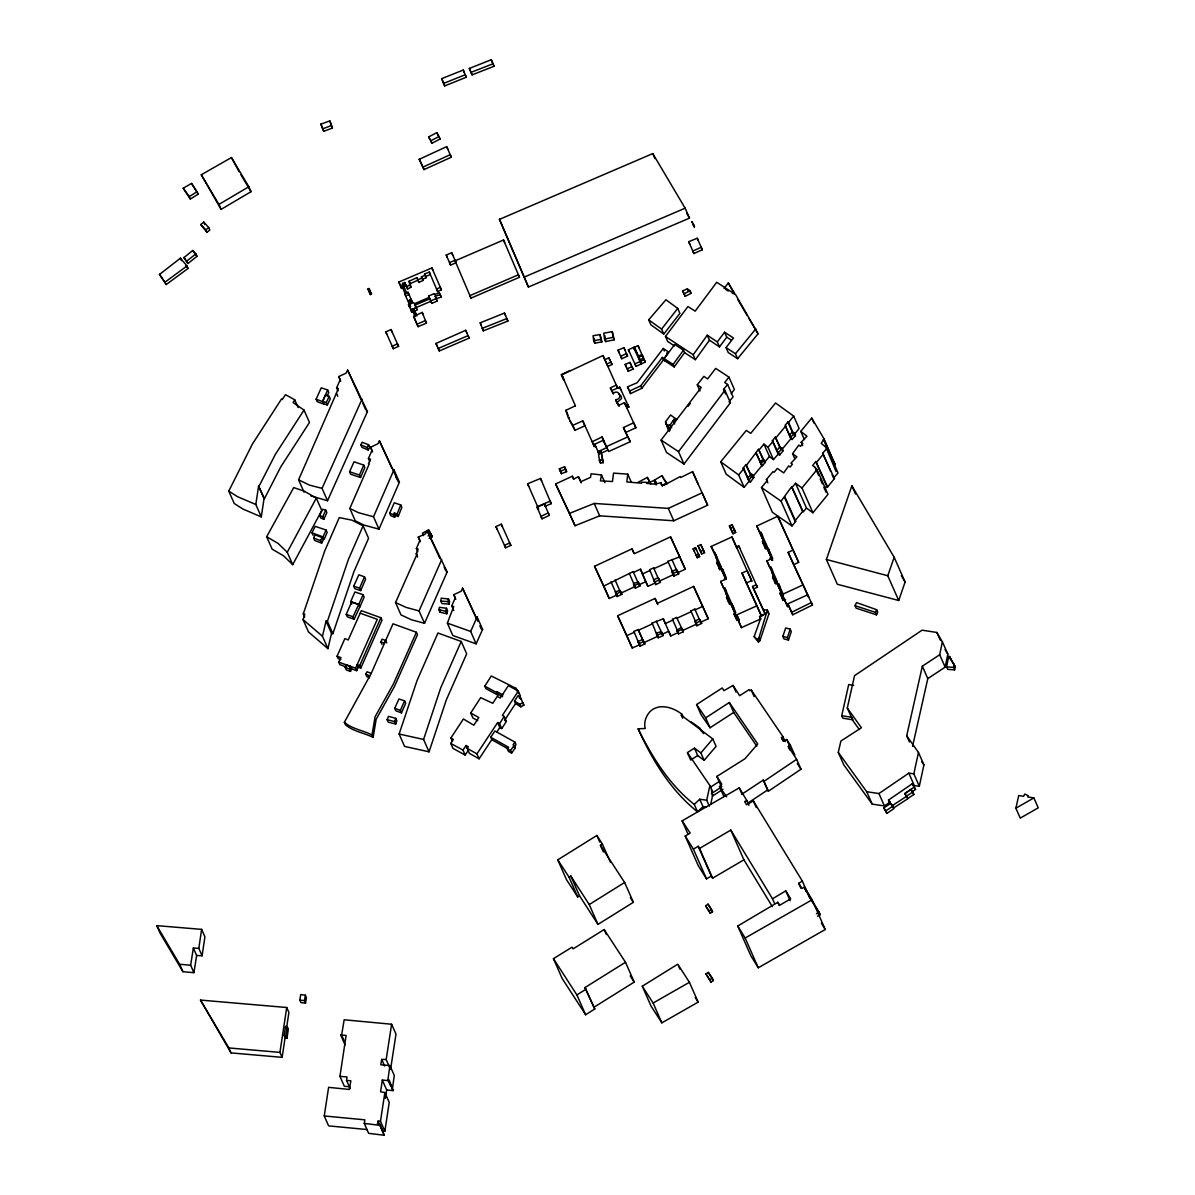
<?xml version="1.0" encoding="UTF-8"?>
<svg xmlns="http://www.w3.org/2000/svg" width="1195" height="1195" viewBox="0 0 1195 1195"><rect width="100%" height="100%" fill="white"/><g stroke="black" fill="none" stroke-linecap="round" stroke-linejoin="round"><path stroke-width="1.5" d="M391.616 1024.234L386.179 1059.532L390.556 1069.435L395.993 1034.138L391.616 1024.234L344.16 1019.783L341.845 1033.824L340.68 1035.004L346.117 1035.438L339.948 1076.366L347.058 1076.949L346.55 1080.37L350.882 1080.848L349.254 1089.452L328.61 1087.345L324.248 1115.966L364.848 1119.834L364.281 1123.419L368.643 1133.338L384.192 1135.25L379.831 1124.211L377.471 1123.912L378.053 1121.134L380.473 1121.313L384.85 1131.217L382.43 1131.038L378.053 1121.134M384.192 1135.25L379.831 1124.211M423.045 280.437L422.522 279.346L426.212 277.673L425.121 275.194L421.432 276.867L423.045 280.437L418.967 282.393L416.906 277.658L409.093 281.213L409.795 284.783L407.614 286.247L405.553 285.844L404.806 282.513L402.566 283.424L406.942 293.716M665.735 424.091L668.259 425.42L670.261 424.793L674.772 418.086L670.619 414.994L665.525 421.805L668.468 430.29M555.63 483.96L569.567 513.357L594.214 503.439L668.304 508.383L702.167 492.803L707.634 505.201L673.771 520.766L599.681 515.837L575.034 525.74L555.63 483.96L572.345 476.222L573.719 479.001L578.455 476.715L580.875 481.69L590.524 477.358L591.077 473.788L601.488 474.938L600.398 480.883L612.452 481.51L613.573 473.101L627.748 474.176L626.852 481.929L641.61 483.228L641.67 482.212L646.853 482.362L646.674 483.407L655.428 484.169L660.91 482.646L662.269 485.753M440.821 601.055L441.194 598.172L448.513 598.994L449.604 601.473L449.111 604.117L441.911 603.535L440.821 601.055L448.02 601.638L449.111 604.117M390.84 1086.36L387.912 1079.757L389.914 1065.582L380.802 1064.73L381.698 1059.412L386.179 1059.532M392.543 1087.898L394.275 1075.485L389.914 1065.582M284.186 1035.497L285.53 1026.281L287.233 1026.61L288.324 1029.089L286.994 1038.216L285.276 1037.977L284.186 1035.497L285.904 1035.736L286.994 1038.216M285.904 1035.736L287.233 1026.61M198.818 948.367L201.626 929.381L156.769 925.632L160.04 933.071L182.925 971.699L193.934 972.67L196.637 955.462L193.351 948.023L198.818 948.367L202.089 955.791L196.637 955.462M202.089 955.791L204.913 936.82L201.626 929.381M382.325 1080.056L386.687 1089.974L393.2 1090.632L388.823 1080.713L382.325 1080.056L380.578 1091.827L384.865 1092.529L389.226 1102.432L384.85 1131.217M385.447 1098.369L386.687 1089.974M261.272 516.897L255.82 504.499L258.583 486.141L264.439 498.718L280.705 466.976L309.475 422.462L304.008 410.079L293.104 402.536L294.732 399.802L285.5 394.679L282.274 399.474L281.542 398.966L252.354 444.137L228.768 491.115L234.235 503.498L242.943 509.04L261.272 516.897L264.05 498.539L258.583 486.141M282.139 1057.351L279.944 1052.392L286.725 1007.505L200.491 1000.081L231.023 1052.9L282.139 1057.351L285.381 1035.796M286.74 1026.819L288.906 1012.464L286.725 1007.505M299.855 1000.155L300.707 994.569L305.352 995.196L306.443 997.676L305.547 1003.098L300.961 1002.635L299.855 1000.155L304.456 1000.618L305.547 1003.098M380.473 1121.313L384.865 1092.529M193.934 972.67L190.647 965.231L193.351 948.023M304.456 1000.618L305.352 995.196M373.139 737.405L372.048 734.925L375.081 716.746L393.289 684.182L416.398 632.274L393.006 623.805L371.227 673.427L344.354 722.318L345.445 724.797C353.541 731.594 364.102 732.834 373.139 737.405L376.171 719.226L394.38 686.662L417.488 634.754L416.398 632.274M438.938 609.764L439.342 607.314L446.482 608.255L447.572 610.735L446.825 613.782L440.029 612.243L438.938 609.764L445.735 611.302L446.825 613.782M440.029 612.243L440.432 609.794M448.02 601.638L448.513 598.994M946.619 666.885L948.696 656.428L949.592 656.503L955.253 666.705L954.596 669.842L947.71 669.364L946.619 666.885L953.505 667.363L954.596 669.842M912.562 746.397L927.798 678.596L945.155 667.139L939.688 654.74L942.377 641.775L936.85 632.469L922.077 630.183L854.53 675.668L847.3 708.008L852.767 720.406L859.28 729.518M945.155 667.139L947.829 654.158L942.377 641.775M953.505 667.363L954.163 664.226M709.337 806.177L706.708 800.232L709.875 785.518L687.394 752.596L694.444 748.145L700.853 752.895L704.139 760.334L716.089 746.352L712.803 738.913L681.299 715.237L682.016 714.311C673.353 707.41 659.296 702.809 650.199 711.443C645.987 715.939 643.627 722.377 645.21 728.472L638.13 728.801C652.082 759.93 670.604 790.328 697.551 811.853L703.018 806.67L706.499 807.163M723.005 789.208L712.504 796.094L711.428 789.507M710.696 804.399L712.803 794.585M847.3 708.008L861.401 727.755L840.892 741.034L838.278 752.402L866.733 791.747L878.952 793.54L908.827 773.165L914.294 785.563L919.313 786.235L913.846 773.837L918.462 752.462L906.706 735.791L922.331 666.198L939.688 654.74M919.313 786.235L923.929 764.86L918.462 752.462M841.728 715.7L851.781 717.358L852.871 719.838L842.819 718.18L841.728 715.7L848.704 684.571L853.723 685.407M404.806 282.513L407.659 288.981L410.886 287.263L410.139 282.886M1015.87 808.193L1018.723 795.571L1023.577 796.258L1024.847 794.033L1028.297 795.825L1027.7 796.886L1033.869 797.916L1038.231 807.835L1020.246 818.112L1015.87 808.193L1033.869 797.916M331.538 633.44L327.908 648.631L322.456 636.248L326.071 621.056L327.4 621.31L332.867 633.708L331.538 633.44L326.071 621.056M445.735 611.302L446.482 608.255M327.908 648.631L308.519 631.976L303.052 619.593L304.844 614.17L303.291 613.886L324.756 550.85L339.26 517.599L351.927 520.154L363.101 525.875L368.568 538.273L353.929 571.703L332.867 633.708M429.05 751.834L423.583 739.451L440.821 687.588L461.225 641.461L437.953 633.006L417.025 680.612L399.115 734.029L404.582 746.412L429.05 751.834L446.288 699.971L466.677 653.844L461.225 641.461M758.452 642.088L757.361 639.609L758.84 638.1L767.399 610.122L763.351 609.674L765.203 613.871L759.572 616.5L760.438 618.935L754.164 636.696L758.452 642.088L759.93 640.58L768.848 613.991L767.399 610.122M782.83 636.412L785.683 627.972L790.209 629.153L791.299 631.632L788.461 640.072L783.92 638.892L782.83 636.412L787.371 637.592L788.461 640.072M787.371 637.592L790.209 629.153M327.4 621.31L348.462 559.305L363.101 525.875M395.724 724.065L394.634 721.601L395.754 718.329L388.509 716.343L387.12 719.659L388.211 722.138L395.724 724.065L396.845 720.809L395.754 718.329M826.387 559.499L851.856 485.812L894.174 557.258L905.108 582.025L898.715 600.502L837.322 584.265L826.387 559.499L887.78 575.736L898.715 600.502M887.78 575.736L894.174 557.258M685.213 296.345L684.123 293.865L689.978 290.654L687.319 288.876L682.629 290.893L685.213 296.345L690.979 293.373L689.978 290.654M382.012 644.449L380.921 641.984L382.027 639.146L385.671 640.43L386.777 642.91M340.799 659.64L338.185 658.684L337.08 656.204L344.862 638.608L348.223 639.967L361.293 610.66L380.891 617.725L381.997 620.205L360.815 668.065L358.231 667.228L357.141 664.749L359.725 665.6L360.815 668.065M395.47 515.508L398.219 516.464L397.128 513.984L400.743 504.962L394.26 502.781L389.704 513.253L390.81 515.717L394.679 517.241L395.47 515.508L394.365 513.028L393.588 514.776L394.679 517.241M398.219 516.464L401.834 507.442L400.743 504.962M345.176 667.437L346.206 664.913L350.523 666.422L351.629 668.901L350.493 671.411L346.266 669.917L345.176 667.437L349.403 668.931L350.493 671.411M388.823 1080.713L387.912 1079.757M393.2 1090.632L389.122 1079.966M416.204 553.897L418.16 549.117L416.383 548.58L419.893 540.364L418.265 537.108L425.525 533.792L427.123 530.67L447.184 571.927L424.524 623.312L411.573 619.817L401.012 614.932L395.545 602.549L417.085 554.092L416.204 553.897L417.578 556.989M337.797 396.277L336.437 393.17L338.349 388.509L336.587 387.852L340.246 379.681L338.693 376.604L346.072 373.169L347.611 370.121L367.448 411.603L327.52 500.75L310.82 495.835M475.954 616.829L477.134 616.978L482.601 629.377L476.133 643.866L452.815 635.516L447.363 623.133L453.712 606.522L451.71 605.91L455.295 597.888L453.756 594.707L461.225 591.211L462.57 588.164L478 621.475M360.546 477.492L359.456 475.012L363.758 465.109L354.034 461.793L349.567 471.771L350.658 474.236L360.546 477.492L364.848 467.589L363.758 465.109M370.525 447.318L372.018 450.336L368.418 458.462L370.51 459.283L368.433 463.824L369.165 464.138L349.821 508.443L355.288 520.826L363.982 525.083L378.979 529.146L373.512 516.763L393.962 469.769L392.796 469.411L379.412 440.88L378.068 443.644L370.525 447.318L372.586 451.964M378.979 529.146L399.429 482.153L393.962 469.769M351.808 604.072L350.718 601.593L354.93 591.943L363.056 594.707L364.146 597.186L359.919 606.881M360.681 590.599L359.59 588.119L364.49 576.827L358.858 574.825L353.69 586.222L354.781 588.702L360.681 590.599L365.58 579.306L364.49 576.827M354.123 619.279L353.033 616.799L358.679 604.595L351.629 602.071L346.221 614.364L347.312 616.844L354.123 619.279L359.77 607.075L358.814 604.401L363.056 594.707M401.475 712.892L400.385 710.413L404.597 700.808L398.921 699L394.738 708.321L395.829 710.801L401.475 712.892L405.688 703.287L404.597 700.808M424.524 623.312L419.057 610.929L441.717 559.529M358.933 665.615L356.693 670.679L355.602 668.199L377.291 619.324L360.278 613.244M359.725 665.6L380.891 617.725M322.486 401.565L327.654 389.973L321.261 387.837L316.107 399.19L317.198 401.669L323.576 404.044L322.486 401.565L316.107 399.19M327.266 395.769L328.745 392.453L327.654 389.973M304.053 492.191L298.586 479.807L336.437 393.17M360.89 444.898L362.07 442.269L368.643 444.779L369.733 447.259L368.269 450.022L361.98 447.378L360.89 444.898L367.179 447.542L368.269 450.022M326.086 530.027L327.176 532.492L324.099 539.393L323.008 536.913L326.086 530.027L315.166 526.353L311.985 532.821L313.075 535.285M476.133 643.866L470.666 631.468L477.134 616.978M327.52 500.75L322.052 488.367L361.995 399.22M349.403 668.931L350.523 666.422M385.671 640.43L384.446 643.179L380.921 641.984M322.71 401.356L325.503 395.142L329.178 396.367L330.268 398.846L327.355 405L323.8 403.835L322.71 401.356L326.265 402.521L327.355 405M876.532 614.842L875.442 612.363L876.637 609.719L856.531 602.564L855.037 605.686L856.128 608.165L876.532 614.842L877.742 612.198L876.637 609.719M319.677 515.523L322.545 509.219L325.757 510.16L326.847 512.64L323.815 519.302L320.768 518.003L319.677 515.523L322.725 516.823L323.815 519.302M322.725 516.823L325.757 510.16M326.265 402.521L329.178 396.367M313.613 537.989L315.092 534.897L322.112 537.601L323.203 540.08L321.634 543.113L314.703 540.454L313.613 537.989L320.544 540.633L321.634 543.113M258.986 486.32L275.238 454.593L304.008 410.079M346.565 667.049L339.798 664.614L338.708 662.135L341.023 657.638L337.08 656.204M320.544 540.633L322.112 537.601M367.179 447.542L368.643 444.779M292.715 564.652L287.248 552.254L316.302 498.091L304.232 491.145L293.701 487.59L266.664 536.734L272.131 549.132L283.514 555.794L292.715 564.652L321.769 510.489L316.302 498.091M369.584 677.834L366.88 676.654L365.789 674.174L367.089 671.754L371.227 673.427M497.09 691.741L497.703 695.027L497.09 691.741L502.961 694.952M497.703 695.027L485.902 688.619L484.811 686.139L491.294 675.982L516.031 688.335L518.51 693.115M504.17 716.462L506.366 721.421L501.766 728.577L499.585 723.617L504.17 716.462L502.378 715.402L518.271 691.128L508.383 685.616L500.257 698.014L497.284 696.371L492.788 703.302L480.689 697.626L470.71 712.997L472.906 717.956L477.746 720.69M468.231 750.46L465.169 755.061L452.965 748.384L450.784 743.424L453.338 739.466L450.918 737.942L463.406 718.987L473.817 725.231L478.792 717.553L470.71 712.997M520.198 696.804L523.843 705.155L520.886 706.842L515.583 703.541L514.492 701.062L518.182 695.43L521.289 699.284L519.287 697.895M515.478 703.676L504.559 720.346L506.366 721.421M490.757 737.255L494.879 730.967L514.97 742.14L516.061 744.619L514.119 747.248L515.284 747.921L511.594 753.059L508.502 751.461L507.397 748.996L508.607 747.278L490.757 737.255L491.847 739.735L508.069 748.847M491.937 739.436L479.12 758.825L476.939 753.866L497.643 722.557L499.585 723.617M496.866 731.982L499.824 727.516L497.643 722.557M465.169 755.061L462.988 750.101L466.035 745.516L468.261 746.696L467.245 748.399L476.939 753.866M662.359 357.439L663.449 359.919L641.805 388.315L630.572 393.588L629.481 391.109L640.714 385.836L662.359 357.439L665.316 361.129L674.189 366.925L684.571 352.674L683.48 350.195L674.697 344.414L664.226 358.649L673.084 364.46L674.189 366.925M511.594 753.059L510.504 750.579L514.179 745.441L513.028 744.769L514.97 742.14M707.261 335.242L709.442 340.202L695.385 359.695L693.205 354.751L707.261 335.242L717.314 341.919L719.495 346.879L726.739 337.184L724.558 332.225L717.314 341.919M673.084 364.46L683.48 350.195M749.355 479.568L752.745 474.968L751.67 474.236L747.547 477.985L750.445 482.048L753.836 477.432L752.745 474.968M732.386 293.582L733.611 291.924L728.293 282.931L724.08 288.473M674.443 345.967L667.676 341.441L665.481 336.482L687.947 306.532L695.176 311.148L716.731 282.259L735.597 294.642L758.048 333.793L737.629 358.694L728.233 352.555L726.052 347.596L733.476 337.991L724.558 332.225M724.932 390.332L730.399 402.715L683.988 464.033L678.521 451.635L724.932 390.332L723.572 389.361L727.606 384.461L724.693 382.519L728.95 377.097L715.685 368.404L707.604 378.92L703.915 376.335L697.283 384.79L700.016 390.989M664.017 358.575L667.572 353.899L666.69 353.302L667.945 351.614L663.24 348.477L637.129 382.744L627.539 386.836L628.63 389.316M683.988 464.033L666.541 452.472L661.089 440.089L701.211 387.464L697.283 384.79M663.793 334.062L661.597 329.103L677.714 308.415L665.914 299.766L648.676 319.857L650.857 324.801L663.793 334.062L679.91 313.359L677.714 308.415M688.021 406.405L690.307 403.477M731.22 393.558L734.402 389.495L728.95 377.097M804.414 439.626L800.769 431.365L811.734 418.086L824.012 438.819L821.249 443.39L827.089 448.17L822.668 453.278L834.424 478.597L827.627 486.918L815.826 461.524L812.63 465.572L815.095 467.379L818.739 475.64M824.625 489.009L826.746 486.305L815.826 461.524M793.331 433.337L788.551 422.507L793.659 416.069L775.57 403.014L750.729 433.337L746.292 430.424L720.719 461.793L726.187 474.176L744.126 487.321L749.37 480.928M779.603 455.071L776.795 450.649L779.678 447.035L781.993 448.289L783.083 450.754L779.603 455.071L778.214 454.145L772.388 440.746L775.316 437.101L780.798 448.498M673.382 420.879L675.354 418.444L676.714 419.311L674.861 421.805L673.382 420.879L674.757 423.986M778.513 452.591L781.993 448.289M802.637 445.556L801.173 442.255L806.969 436.205L800.769 431.365M784.756 496.627L795.676 521.408L792.001 525.949L781.067 501.168L791.673 486.709L803.219 511.938L806.461 508.054L795.541 483.273L792.3 487.157M750.445 482.048L749.101 481.286L743.156 468.082L745.964 464.616L751.431 475.924M795.676 521.408L794.929 520.9L802.607 511.475L791.673 486.709M816.693 462.151L823.504 453.831M817.051 469.56L827.986 494.342L812.899 512.76L801.979 487.978L817.051 469.56L815.095 467.379M737.629 358.694L735.448 353.735L755.852 328.834M744.126 487.321L738.659 474.938L743.917 468.545L743.156 468.082M746.651 465.079L758.511 449.275L765.099 462.584L762.485 465.662L761.364 464.795L760.259 462.316L762.888 459.253L764.008 460.12L761.394 463.182L762.485 465.662M752.118 477.492L761.917 465.587L756.45 453.189M749.101 481.286L743.917 468.545M730.04 400.534L733.073 396.859L727.606 384.461M792.001 525.949L772.403 512.296L761.484 487.515L767.414 480.345L766.383 479.568L773.016 471.637L774.061 472.324L777.347 468.425L783.696 472.891L788.67 465.871L790.179 467.051L792.419 464.183L790.941 463.182L796.886 456.863L792.569 453.712L798.857 445.078L800.501 446.347L802.831 443.524L801.173 442.255M836.112 471.592L825.521 446.392M759.243 449.783L763.963 444.107L767.997 447.229L773.464 459.612L778.587 453.682L772.388 440.746M763.963 444.107L769.431 456.49L764.71 462.166L763.978 461.673L765.099 462.584M792.091 439.491L789.492 435.219L792.255 431.963L794.376 433.128L795.467 435.607L792.091 439.491L790.97 438.684L785.1 425.315L787.878 422.029L788.551 422.507M776.018 437.654L785.877 425.823M782.576 448.722L791.329 438.221M700.853 752.895L712.803 738.913M767.997 447.229L773.12 441.299M834.424 478.597L833.602 478.06L838.024 472.951L823.445 439.461M791 437.011L794.376 433.128M824.012 438.819L835.081 464.78L824.147 439.999M723.886 796.497L719.51 786.579L721.795 784.174L716.851 776.436L744.948 758.765L757.705 743.977L729.323 702.496L705.677 717.866L710.054 727.785L733.7 712.414L729.323 702.496M697.551 811.853L694.28 804.414L699.732 799.231L706.708 800.232M206.959 232.368L205.869 229.903L208.707 227.543L203.792 222.091L200.775 224.54L206.959 232.368L209.812 230.008L208.707 227.543M183.985 257.582L192.649 250.502L195.89 253.893L196.981 256.357L187.944 263.498L183.985 257.582L187.944 263.498M186.853 261.018L195.89 253.893M159.532 274.432L180.43 258.18L186.973 265.962L188.063 268.442L166.314 284.5L159.532 274.432L166.314 284.5M165.224 282.02L186.973 265.962M705.647 905.81L707.993 904.137L711.458 909.29L712.549 911.77L710.338 913.279L705.647 905.81L710.338 913.279M889.618 802.517L888.512 800.038L912.263 783.756L915.549 789.447L912.771 791.314M907.662 798.589L913.861 794.526L911.113 789.432L904.959 793.644L907.692 798.783L893.457 808.074L888.512 800.038M838.278 752.402L843.745 764.8L872.201 804.13L884.419 805.938L890.394 801.86M406.031 295.987L404.941 293.507M709.247 910.799L711.458 909.29M796.617 759.318L800.994 769.221L768.37 791.239L763.993 781.336L796.617 759.318L788.327 746.531L790.388 745.232L786.743 739.496L783.666 741.229L781.455 737.584L782.949 736.658L751.237 689.993L749.833 690.8L749.086 689.635L739.69 695.699L733.043 685.422L723.946 690.665L722.258 687.962L696.595 704.557L700.957 714.476L710.054 727.785M914.444 786.967L904.734 793.525L906.602 796.303L892.366 805.609M886.869 813.347L885.779 810.867L892.74 806.237L890.783 803.399L883.777 807.954L886.869 813.347L893.83 808.716L892.74 806.237M741.886 794.227L763.232 780.096L763.993 781.336M747.786 803.13L767.608 790L763.232 780.096M711.398 793.614L721.914 786.728M906.557 796.109L912.771 792.046M706.006 973.925L708.321 972.401L712.265 978.107L713.355 980.572L711.04 982.096L706.006 973.925L711.04 982.096M709.949 979.631L712.265 978.107M710.084 787.46L719.45 781.351M704.139 760.334L697.716 755.569L690.68 760.035L688.051 754.075M603.341 851.93L600.428 845.328L602.399 844.073L596.858 835.469L557.766 859.847L566.505 879.669L577.738 896.907L579.53 895.787L570.777 875.965L568.999 877.085L577.738 896.907M624.626 882.478L633.38 902.3L597.978 924.392L589.24 904.57L624.626 882.478L600.428 845.328M584.982 987.563L625.493 962.259L604.147 929.546L573.122 948.86L572.002 947.187L553.434 958.674L562.173 978.496L585.64 1014.749L594.781 1009.013L584.982 987.563L594.781 1009.013M585.64 1014.749L576.886 994.927L586.043 989.191M593.721 1007.385L634.231 982.081L625.493 962.259M190.319 199.072L189.228 196.592L197.07 191.723L191.529 183.447L183.223 188.198L190.319 199.072L198.161 194.202L197.07 191.723M642.283 986.219L677.759 964.201L689.41 982.29L698.164 1002.112L661.851 1022.845L651.021 1006.041L642.283 986.219L653.112 1003.023L661.851 1022.845M676.863 630.362L680.971 627.644L682.27 629.272L677.356 631.453L676.863 630.362L678.461 633.933L683.361 631.752L681.703 628.047M423.284 314.897L422.193 312.418L416.398 315.136L413.649 308.743L416.009 307.294L414.994 305.113L429.812 298.81L430.797 300.871L436.041 298.645L435.174 296.106L440.223 294.702L441.313 297.182L436.265 298.586L435.174 296.106M416.801 316.018L414.755 311.223L417.1 309.774L414.994 305.113M774.704 903.778L772.523 898.819L785.772 890.858L790.687 898.834L779.663 905.287L777.84 902.285L737.733 926.005L750.848 955.746L758.272 967.771L825.237 929.516L812.122 899.775L804.355 887.078L801.994 888.512L798.723 883.314L802.353 881.118L753.343 800.934L746.591 804.758L744.634 801.651L746.755 800.426L739.227 787.864L682.136 820.845L687.962 834.05M706.529 878.878L693.414 849.137L698.209 846.299L711.324 876.025L706.529 878.878L698.313 865.792L685.198 836.067L690.187 833.079L682.136 820.845M633.589 584.355L633.694 583.324L638.294 582.114L638.892 583.414L634.216 585.684L633.589 584.355L635.307 588.164L639.982 585.894L638.294 582.114M221.09 209.379L218.909 204.42L248.829 186.734L231.442 157.546L201.283 174.769L221.09 209.379L251.025 191.693L248.829 186.734M655.831 482.421L654.74 479.942L662 475.67L666.735 482.989L662.015 485.678M730.802 830.092L743.917 859.832L712.623 878.176L699.523 848.435L730.802 830.092L772.523 898.819M514.492 701.062L519.795 704.363L522.753 702.675L523.843 705.155M816.409 913.742L819.083 912.203L804.593 888.378M817.499 916.221L820.173 914.683L819.083 912.203M758.272 967.771L745.157 938.03L812.122 899.775M653.112 1003.023L689.41 982.29M429.169 538.407L432.336 536.704L428.572 529.878L422.522 533.149L423.613 535.629M662.418 485.618L664.539 484.468M422.193 312.418L426.451 323.068L418.101 326.683L413.619 316.406L414.889 315.719L412.26 308.982L410.721 309.639L411.812 312.119L413.365 311.462L412.26 308.982M428.079 535.928L431.231 534.225M637.996 482.347L647.346 477.417L650.872 483.975M646.674 483.109L649.781 481.495M428.721 136.842L436.847 132.66L440.104 139.023L431.873 143.251L428.721 136.842L429.812 139.307M439.013 136.544L430.783 140.771L431.873 143.251M612.049 364.46L608.823 357.753L604.909 359.77L607.896 366.477L612.049 364.46L610.959 361.995L606.806 363.997M693.19 548.804L695.46 547.639L699.598 556.631L697.327 557.736L693.19 548.804L694.28 551.283M733.043 533.792L731.952 531.312L734.552 529.997L731.952 524.724L729.413 525.89L733.043 533.792L735.657 532.477L734.552 529.997M620.16 590.524L615.44 591.734L617.128 596.544L621.848 594.333L620.16 590.524L620.758 591.854L616.037 594.079L617.128 596.544M707.634 505.201L692.592 471.652L680.732 477.537L680.284 476.521L664.988 484.692L661.283 484.767L660.91 482.646M760.797 618.905L741.453 627.614L738.346 620.608L739.182 620.22L737.539 616.62L736.673 617.038L725.544 591.943L726.381 591.57L724.723 587.865L723.797 588.313L720.66 581.427L725.888 579.142L722.497 569.119L721.556 569.567L725.977 579.5M808.686 597.216L793.599 564.757L798.663 562.337L777.736 516.255L756.793 526.024L772.194 559.783L767.474 548.968L768.295 548.565L772.672 560.47M792.748 614.753L791.658 612.273L811.375 602.549L812.466 605.029L792.748 614.753L787.849 603.833L807.626 594.811L812.466 605.029M779.947 593.213L780.828 592.78L783.935 599.681L782.994 600.114L779.947 593.213L781.037 595.693L781.918 595.259M736.927 620.504L734.014 613.961L736.971 618.846M655.756 584.609L660.447 582.323L657.997 577.812L654.053 579.605L655.756 584.609L649.662 569.686L653.635 567.879L659.401 581.084L673.696 574.496L667.9 561.336L679.791 556.825L670.559 536.854L634.366 553.688L631.946 548.878L594.572 566.281L609.241 598.471L616.844 595.05L616.53 594.214L616.515 595.23M751.984 581.532L747.204 570.687L741.99 573.077L756.943 605.79L735.986 615.216L732.893 608.225L733.715 607.837L732.072 604.237L731.206 604.655L741.453 627.614M696.834 625.762L701.674 623.402L699.194 619.04L695.296 620.907L696.834 625.762L696.147 624.313M638.354 642.357L638.354 641.386L642.537 639.474L643.746 641.461L644.837 643.941L640.117 646.166L638.354 642.357L640.117 646.166M639.444 644.837L633.962 631.468L638.175 629.541L643.971 642.611L657.952 636.233M441.388 289.787L440.298 287.308L436.548 289.115L437.639 291.595L441.388 289.787L431.903 267.919L398.816 282.035L401.55 288.368L402.805 287.831L401.714 285.366L400.459 285.904L401.55 288.368M623.432 427.556L625.627 432.5L635.889 427.72L633.708 422.761L623.432 427.556L630.243 441.717L608.658 451.546L602.056 436.982L592.212 441.702L594.393 446.661L582.757 420.834L572.808 425.345L568.073 417.324L565.892 410.303L575.392 405.807M793.599 564.757L788.147 552.374L793.211 549.939M777.482 584.056L778.483 583.608L780.096 587.118L779.11 587.567L787.699 606.851L771.626 571.359L772.553 570.926L770.85 567.132L769.879 567.61L766.891 560.948L772.03 558.513L769.251 552.717M682.405 630.616L696.67 624.059L690.889 610.989L694.833 609.106L700.614 622.281L708.262 618.726L693.608 586.416L657.34 603.37L655.054 598.441L617.636 615.754L632.26 648.019L639.773 644.673M775.346 579.993L776.317 579.53M600.741 453.443L607.882 450.052M759.945 532.746L760.886 532.283L762.589 536.002L761.603 536.421L767.474 548.968M765.397 545.129L766.353 544.681M698.059 545.861L700.733 544.591L703.437 550.178L704.527 552.658L701.749 553.942L698.059 545.861L701.749 553.942M542.022 518.824L549.312 515.374L544.427 504.036L537.108 507.173L542.022 518.824L540.932 516.345L548.221 512.894L549.312 515.374M639.026 643.702L643.746 641.461M562.442 377.082L561.351 374.618L570.179 370.465M635.889 427.72L624.477 402.67L618.368 405.553L615.634 399.757C623.566 399.04 618.756 388.196 613.05 393.543L610.421 387.837L616.321 385.104L617.785 388.405L602.967 355.542L561.784 374.871L575.437 405.867M627.166 407.958L626.075 405.478L627.793 404.687L628.884 407.151L626.822 407.241M595.767 446.751L594.677 444.271L603.131 440.328L606.776 447.572L598.232 451.65L599.367 454.339M634.739 585.789L635.053 586.551L620.862 593.183L621.848 594.333M727.202 597.097L726.455 597.44L729.398 604.102L730.115 603.774L727.202 597.097L728.293 599.576L727.546 599.92M728.308 601.638L729.025 601.294L730.115 603.774M784.577 599.965L785.548 599.502M419.296 159.293L446.676 146.641L451.337 157.187L424.046 169.585L419.296 159.293L424.046 169.585M700.658 551.463L703.437 550.178M677.61 571.374L672.71 573.645L672.307 571.255L676.295 569.462L678.715 573.839L673.816 576.11L673.711 574.511M765.517 548.654L762.5 541.753L763.441 541.32L766.458 548.236L765.517 548.654L764.427 546.19L765.368 545.756L766.458 548.236M764.531 543.8L763.605 544.233L762.5 541.753M730.518 528.369L733.058 527.189L735.657 532.477M679.791 556.825L685.258 569.223L677.729 572.704L671.934 559.529M638.503 630.213L652.485 623.85L652.141 623.043L663.3 618.846L670.754 635.949L678.297 632.484L672.501 619.354L676.624 617.457L683.361 631.752M702.794 606.343L695.161 609.868L694.833 609.106M628.406 349.762L633.544 347.401L641.147 363.997L636.024 366.357L628.406 349.762L629.496 352.226M655.457 582.876L647.869 586.372L642.402 573.973L649.99 570.493L649.662 569.686M661.328 631.692L656.548 632.962L657.549 636.442L658.191 637.786L663.091 635.591L661.328 631.692L662 633.111L657.101 635.307L656.458 633.962M656.234 621.176L663.091 635.591M782.232 594.468L803.219 584.833L788.147 552.374M621.759 358.754L627.569 356.095L623.939 347.7L618.009 350.165L621.759 358.754L620.668 356.274L626.479 353.615L627.569 356.095M725.574 578.798L711.115 546.473L731.952 536.958L751.595 580.606L746.397 582.996L761.334 615.694L765.144 613.886L752.566 586.431L756.33 584.773L757.421 587.253L753.657 588.911L752.566 586.431M662.06 634.306L668.767 631.244L670.754 635.949M422.94 167.106L450.246 154.708L451.337 157.187M569.686 420.506L574.989 430.305L584.938 425.779L582.757 420.834M606.462 446.601L628.062 436.758M594.572 566.281L603.774 586.073L633.171 571.613L638.279 583.205M721.272 569.328L722.138 568.939M775.57 583.653L776.496 583.235L775.406 580.755L774.48 581.173L775.57 583.653L772.597 576.991L773.509 576.587L776.496 583.235M411.812 312.119L408.496 304.561L409.676 304.023L408.242 300.408M410.766 306.503L409.601 307.04L408.496 304.561M505.59 547.773L510.848 545.398L509.757 542.918L504.499 545.293L505.59 547.773L495.94 526.592L501.288 524.187L510.848 545.398M647.496 483.363L654.128 480.36L655.233 482.825M769.789 558.155L770.745 557.721L771.836 560.201M774.599 579.067L773.703 579.47L772.597 576.991M643.971 642.596L644.837 643.941M385.821 331.911L391.019 329.566L398.592 346.341L393.319 348.701L385.821 331.911L386.911 334.391M647.869 586.372L640.49 569.223L633.499 572.375L633.171 571.613M645.942 581.606L638.966 584.758L638.608 584.041L639.982 585.894M721.556 569.567L715.805 556.945L716.671 556.541L711.115 546.473M693.892 253.549L702.302 249.77L697.253 238.253L688.693 241.674L693.892 253.549L692.786 251.07L701.211 247.29L702.302 249.77M736.344 546.847L738.689 545.801L757.421 587.253M617.636 615.754L626.807 635.635L634.306 632.289L633.962 631.468M657.549 636.442L652.141 623.043M628.331 371.242L633.081 369.135L631.976 366.656L627.241 368.762L628.331 371.242L625.149 364.415L629.929 362.414L633.081 369.135M724.409 578.903L725.38 578.47M450.605 265.111L449.514 262.631L455.026 260.226L456.117 262.706L450.605 265.111L446.243 255.073L451.665 252.683L455.444 261.197M693.488 224.197L694.19 226.841L692.01 221.702L694.19 226.841M435.981 343.458L465.677 330.298L469.142 338.11L439.342 350.942L435.981 343.458L437.071 345.938M719.808 569.701L716.656 562.322L717.837 561.799L719.913 566.699L718.718 567.222L719.808 569.701L721.003 569.178M628.884 407.151L619.697 387.135L611.915 390.556L613.468 393.947M718.927 564.279L717.747 564.802L716.656 562.322M367.955 288.966L368.986 288.518L370.077 290.983L369.046 291.431L367.955 288.966L370.435 294.597L371.466 294.149L368.986 288.518M767.07 548.819L768.041 548.385L765.995 543.74M409.855 299.751L411.02 299.243L412.111 301.708L410.946 302.215L409.855 299.751L411.304 303.635L413.694 302.529L414.321 303.799L429.08 297.435L428.602 296.046L434.173 293.656L434.532 294.448L439.282 292.939L440.223 294.702M424.539 274.073L429.274 272.027L430.364 274.506L425.629 276.553L424.539 274.073L425.121 275.194M417.01 324.203L425.36 320.589L426.451 323.068M640.505 361.248L644.21 359.65L645.3 362.115L641.595 363.728L640.505 361.248L638.802 357.26L642.492 355.662L645.3 362.115M470.994 298.123L519.466 277.27L503.528 240.001L455.071 260.839L470.994 298.123L469.904 295.643L518.376 274.79L519.466 277.27M641.595 363.728L634.411 347.237L638.085 345.654L639.176 348.133M638.22 356.155L641.894 354.571L643.582 358.141L639.893 359.74M537.601 506.56L550.118 501.168L551.209 503.648L544.95 506.336M499.48 219.357L652.784 153.587L685.138 208.184L689.5 218.102L528.429 287.054L499.48 219.357L528.429 287.054M524.067 277.15L685.138 208.184M417.1 309.774L416.084 307.593L430.902 301.289L431.888 303.351L437.131 301.125L436.265 298.586M600.831 450.784L598.262 451.859L599.412 460.553L600.502 463.033L603.236 462.674L600.831 450.784L603.236 462.674M538.706 509.04L527.607 483.766L540.543 478.448L541.634 480.928M406.509 292.805L407.988 292.207L409.078 294.687L407.6 295.284M504.469 313.06L507.89 321.052L483.303 330.836L480.211 322.829L504.469 313.06L505.56 315.54M443.569 83.426L465.213 74.762L466.304 77.242L444.674 85.906L441.717 78.616L463.272 70.057L464.362 72.537M472.1 74.867L469.321 68.444L491.279 59.75L494.043 66.278L472.1 74.867L470.994 72.387L492.952 63.798L494.043 66.278M559.409 468.798L564.578 466.752L565.668 469.232L566.609 471.652L561.441 473.698L559.409 468.798L561.441 473.698M560.35 471.218L565.519 469.172L566.609 471.652M320.917 124.175L329.79 120.874L330.881 123.354L332.434 128.074L323.725 131.316L320.917 124.175L323.725 131.316M322.635 128.836L331.329 125.594L332.434 128.074M604.565 339.111L613.154 337.304L614.245 339.783L605.656 341.591L604.565 339.111L603.759 333.196L612.273 331.612L614.245 339.783M593.676 340.739L600.771 339.395L601.862 341.86L594.766 343.219L593.676 340.739L593.078 335.72L600.069 334.57L601.862 341.86M599.412 460.553L602.146 460.194M955.253 666.705L948.696 656.428M349.642 1086.718L344.324 1086.285L339.948 1076.366M156.769 925.632L179.653 964.275L190.647 965.231M200.491 1000.081L228.842 1047.94L279.944 1052.392M367.373 1129.574L328.625 1125.884L324.248 1115.966M364.281 1123.419L379.816 1125.332M482.601 629.377L481.421 629.212L479.837 625.851M908.827 773.165L913.846 773.837M392.289 1089.676L393.499 1089.885M286.621 1028.761L288.324 1029.089M322.052 488.367L309.52 485.125L298.586 479.807M446.198 571.718L447.184 571.927M373.512 516.763L358.515 512.7L349.821 508.443M399.115 734.029L423.583 739.451M419.057 610.929L406.121 607.418L395.545 602.549M387.12 719.659L394.634 721.601M470.666 631.468L447.363 623.133M399.429 482.153L398.264 481.794L395.904 476.76M353.69 586.222L359.59 588.119M855.037 605.686L875.442 612.363M349.567 471.771L359.456 475.012M366.357 411.229L367.448 411.603M394.365 513.028L397.128 513.984M350.718 601.593L358.814 604.401M618.98 394.365L620.997 395.963L621.579 398.562L617.217 402.312L619.189 406.27M346.221 614.364L353.033 616.799M338.708 662.135L355.602 668.199M349.941 668.259L356.693 670.679M394.738 708.321L400.385 710.413M311.985 532.821L323.008 536.913M389.704 513.253L393.588 514.776M365.789 674.174L369.838 675.937M255.82 504.499L237.476 496.657L228.768 491.115M507.397 748.996L510.504 750.579M372.048 734.925C363.011 730.354 352.45 729.114 344.354 722.318M484.811 686.139L496.612 692.547M498.181 694.22L502.587 696.625M499.824 727.516L501.766 728.577M450.784 743.424L462.988 750.101M479.12 758.825L469.426 753.358L466.035 745.516M725.47 289.324L728.233 291.027M726.739 337.184L731.206 340.067M693.205 354.751L665.481 336.482M684.586 352.659L695.385 359.695M726.052 347.596L735.448 353.735M661.089 440.089L678.521 451.635M709.442 340.202L719.495 346.879M663.449 359.919L665.122 361.039M753.836 477.432L751.67 474.236M761.484 487.515L781.067 501.168M729.025 401.759L730.399 402.715M648.676 319.857L661.597 329.103M826.746 486.305L827.627 486.918M761.917 465.587L755.643 452.621M266.664 536.734L278.047 543.396L287.248 552.254M795.467 435.607L794.018 434.92L799.126 428.467L793.659 416.069M691.352 721.944L700.076 728.263L701.166 730.742M795.541 483.273L801.979 487.978M806.461 508.054L812.899 512.76M720.719 461.793L738.659 474.938M699.986 729.204L703.616 733.581M781.754 449.738L783.083 450.754M769.431 456.49L773.464 459.612M760.259 462.316L761.394 463.182M694.28 804.414C669.245 784.756 652.126 756.943 638.13 728.801M303.052 619.593L322.456 636.248M754.164 636.696L757.361 639.609M196.981 256.357L192.649 250.502M200.775 224.54L205.869 229.903M185.882 265.843L188.063 268.442M183.223 188.198L189.228 196.592M921.793 761.827L923.929 764.86M719.51 786.579L726.635 796.811M713.355 980.572L708.321 972.401M733.7 712.414L756.823 746.203M883.777 807.954L885.779 810.867M696.595 704.557L705.677 717.866M915.549 789.447L912.263 783.756M712.549 911.77L707.993 904.137M198.161 194.202L191.529 183.447M630.348 897.654L633.38 902.3M557.766 859.847L568.999 877.085M630.168 975.852L634.231 982.081M797.304 763.545L800.994 769.221M664.047 479.613L666.885 484.005M553.434 958.674L576.886 994.927M695.236 997.586L698.164 1002.112M570.777 875.965L589.24 904.57M579.53 895.787L597.978 924.392M913.861 794.526L911.113 789.432M792.942 752.267L794.765 755.135L790.388 745.232M685.198 836.067L693.414 849.137M767.608 790L768.37 791.239M737.733 926.005L745.157 938.03M821.353 923.152L825.237 929.516M432.336 536.704L428.572 529.878M698.209 846.299L699.523 848.435M711.324 876.025L712.623 878.176M808.582 895.608L820.173 914.683M743.917 859.832L772.358 906.691M239.12 171.721L231.442 157.546M240.942 174.799L251.025 191.693M650.065 482.616L647.346 477.417M201.283 174.769L218.909 204.42M686.647 213.278L689.5 218.102M737.793 299.601L746.994 315.136M748.832 318.243L758.048 333.793M831.167 457.222L834.947 463.6M901.344 575.676L905.108 582.025M693.1 224.182L694.579 226.677M945.081 649.512L947.829 654.158M440.104 139.023L436.847 132.66M654.74 479.942L656.384 482.959M441.313 297.182L439.282 292.939M425.629 276.553L426.212 277.673M682.629 290.893L684.123 293.865M625.627 432.5L630.243 441.717M678.715 573.839L676.982 570.075M704.527 552.658L700.733 544.591M594.677 444.271L599.322 454.13M699.956 619.607L700.584 620.922L695.729 623.282L695.057 621.848M701.047 622.087L701.674 623.402M561.351 374.618L563.652 379.637L562.561 377.157M421.432 276.867L421.954 277.957L417.877 279.914L416.906 277.658M439.79 558.229L427.123 530.67M635.307 588.164L634.784 585.804M763.829 541.768L756.793 526.024M615.425 592.75L616.037 594.079M391.975 468.365L379.412 440.88M729.413 525.89L731.952 531.312M658.699 578.425L659.356 579.844L654.666 582.129L653.979 580.606M659.789 580.904L660.447 582.323M404.582 293.761L408.869 303.082M476.685 619.1L462.57 588.164M781.485 593.273L766.891 560.948M708.262 618.726L693.608 586.416M685.258 569.223L670.559 536.854M360.89 399.399L347.611 370.121M798.663 562.337L777.736 516.255M753.657 588.911L763.276 609.898M690.889 610.989L691.203 611.676L676.953 618.233L676.624 617.457M677.953 632.842L678.461 633.933M726.127 593.81L729.264 600.697M627.539 386.836L630.572 393.588M787.849 603.833L791.658 612.273M772.343 573.331L774.599 578.335M406.434 286.188L405.897 284.993L403.656 285.889L402.566 283.424M730.175 600.248L731.833 603.968L731.011 604.326L720.66 581.427M672.501 619.354L672.845 620.1L665.286 623.566L663.3 618.846M949.592 656.503L950.682 658.983M936.85 632.469L940.271 640.206M851.856 485.812L855.486 494.073M922.331 666.198L927.798 678.596M811.734 418.086L813.914 423.045M822.668 453.278L830.689 471.457M832.138 474.759L833.602 478.06M820.188 478.941L822.384 483.9M823.833 487.202L826.029 492.161M733.611 291.924L734.701 294.403L728.293 282.931M787.878 422.029L792.658 432.859M785.787 426.854L790.97 438.684M792.569 453.712L794.75 458.671M697.253 238.253L698.343 240.718M652.784 153.587L654.965 158.547M775.316 437.101L780.096 447.946M688.693 241.674L689.784 244.153M906.706 735.791L909.44 741.99M784.727 497.777L794.929 520.9M689.888 290.893L690.979 293.373M758.511 449.275L763.291 460.12M687.319 288.876L688.41 291.356M766.383 479.568L767.847 482.885M723.572 389.361L725.619 394.006M803.219 584.833L808.716 597.291M745.964 464.616L750.744 475.461M878.952 793.54L884.419 805.938M768.295 548.565L772.747 558.558M760.886 532.283L765.666 543.128M778.483 583.608L781.201 589.792M781.455 590.211L783.502 594.856M770.85 567.132L772.896 571.778M773.225 572.48L777.333 581.771M783.935 599.681L782.845 597.201L781.903 597.634L782.994 600.114M866.733 791.747L872.201 804.13M663.24 348.477L664.33 350.957M731.952 524.724L733.058 527.189M738.689 545.801L739.78 548.281M767.758 611.511L768.848 613.991M731.952 536.958L736.732 547.788M756.943 605.79L761.723 616.635M741.99 573.077L746.77 583.922M759.572 616.5L760.662 618.98M692.592 471.652L698.059 484.035M670.261 424.793L671.635 427.9M634.411 347.237L639.31 358.634M641.147 363.997L640.057 361.517L634.933 363.877L636.024 366.357M668.259 425.42L670.305 430.066M633.544 347.401L634.635 349.881M665.525 421.805L668.946 429.543M666.72 425.076L669.454 431.276M758.84 638.1L759.93 640.58M722.497 569.119L726.202 577.543M715.013 552.867L721.466 567.386M623.939 347.7L625.045 350.18M640.714 385.836L641.805 388.315M629.929 362.414L631.035 364.893M732.072 604.237L735.761 612.482M737.136 615.574L739.182 620.22M724.723 587.865L729.786 599.322M625.149 364.415L626.24 366.895M734.656 613.677L735.747 616.157L734.014 613.961M618.009 350.165L619.1 352.644M786.743 739.496L791.12 749.399M788.327 746.531L789.79 749.833M782.949 736.658L785.13 741.602M781.455 737.584L782.919 740.885M695.46 547.639L696.551 550.118M699.598 556.631L698.507 554.151L696.222 555.257L697.327 557.736M662 475.67L663.091 478.149M608.823 357.753L609.928 360.233M619.697 387.135L620.788 389.615M624.477 402.67L625.941 405.986M751.237 689.993L754.15 696.61M602.967 355.542L605.163 360.487M668.304 508.383L673.771 520.766M610.421 387.837L611.885 391.138M615.634 399.757L617.098 403.059M469.321 68.444L470.412 70.923M733.043 685.422L735.956 692.024M672.083 572.271L673.816 576.11M627.748 474.176L631.169 481.914M802.353 881.118L809.642 897.639M804.355 887.078L806.535 892.023M602.056 436.982L604.237 441.926M798.723 883.314L800.919 888.258M603.131 440.328L604.222 442.807M441.717 78.616L444.674 85.906M753.343 800.934L756.256 807.536M503.528 240.001L504.619 242.48M561.784 374.871L563.98 379.816M746.755 800.426L748.951 805.385M785.772 890.858L790.149 900.776M601.488 474.938L604.909 482.69M739.227 787.864L742.14 794.481M655.054 598.441L657.788 604.64M631.946 548.878L633.992 553.524M572.808 425.345L574.989 430.305M565.892 410.303L568.073 415.262M446.676 146.641L447.766 149.121M777.84 902.285L779.289 905.586M657.101 635.307L658.191 637.786M629.272 573.391L635.053 586.551M716.851 776.436L721.227 786.355M594.214 503.439L599.681 515.837M578.455 476.715L581.188 482.899M682.016 714.311L683.331 717.284M507.89 321.052L506.799 318.572L482.212 328.356L483.303 330.836M681.299 715.237L682.614 718.21M694.444 748.145L697.716 755.569M709.875 785.518L712.504 791.463M572.345 476.222L573.705 479.314M638.175 629.541L642.955 640.386M615.126 580.038L620.175 591.63M611.004 581.801L616.844 595.05M699.732 799.231L703.018 806.67M626.807 635.635L632.26 648.019M603.774 586.073L609.241 598.471M569.567 513.357L575.034 525.74M451.665 252.683L452.771 255.147M455.071 260.839L456.161 263.303M480.211 322.829L481.316 325.309M446.243 255.073L447.333 257.552M544.427 504.036L545.532 506.516M465.677 330.298L466.767 332.778M469.142 338.11L468.052 335.631L438.236 348.462L439.342 350.942M527.607 483.766L528.698 486.245M431.903 267.919L432.993 270.399M537.108 507.173L538.198 509.653M436.041 298.645L437.131 301.125M428.602 296.046L429.707 298.526M429.812 298.81L431.888 303.351M409.093 281.213L410.184 283.693L417.996 280.138L418.967 282.393M409.795 284.783L410.886 287.263M406.569 286.501L407.659 288.981M413.649 308.743L414.755 311.223M398.816 282.035L399.907 284.515M413.619 316.406L418.101 326.683M501.288 524.187L502.378 526.666M495.94 526.592L497.03 529.071M678.476 965.859L679.94 969.16M398.592 346.341L397.502 343.876L392.229 346.221L393.319 348.701M391.019 329.566L392.124 332.046M371.466 294.149L370.36 291.67L369.345 292.118L370.435 294.597M602.399 844.073L610.421 862.252M596.858 835.469L599.785 842.072M518.271 691.128L520.452 696.087M516.031 688.335L517.121 690.815M519.795 704.363L520.886 706.842M444.152 567.072L445.511 570.164M604.147 929.546L606.343 934.505M453.756 594.707L455.803 599.352M392.796 469.411L396.904 478.702M514.179 745.441L515.284 747.921M362.936 403.492L365.67 409.676M451.71 605.91L453.756 610.555M418.265 537.108L420.311 541.753M416.383 548.58L417.742 551.672M338.693 376.604L340.739 381.25M368.418 458.462L369.778 461.569M336.587 387.852L337.961 390.944M450.918 737.942L452.382 741.244M294.732 399.802L298.152 407.555M203.792 222.091L204.883 224.57M180.43 258.18L181.535 260.659M303.291 613.886L304.65 616.993M381.698 1059.412L384.611 1066.015M341.725 1035.348L343.906 1040.307M340.68 1035.004L345.056 1044.908M346.55 1080.37L350.195 1088.63M228.842 1047.94L231.023 1052.9M179.653 964.275L182.925 971.699M407.988 292.207L412.111 301.708M638.085 345.654L642.985 357.051M654.128 480.36L656.13 485.036M429.274 272.027L437.639 291.595M540.543 478.448L551.209 503.648M667.9 561.336L668.229 562.113L653.949 568.671L653.635 567.879M463.272 70.057L466.304 77.242M491.279 59.75L492.952 63.798M640.49 569.223L642.402 573.973M409.332 302.888L410.288 305.293M401.714 285.366L405.389 294.358M659.102 580.277L659.401 581.084M413.365 311.462L415.322 316.511M564.578 466.752L565.519 469.172M329.79 120.874L331.329 125.594M612.273 331.612L613.154 337.304M600.069 334.57L600.771 339.395M604.849 335.675L605.656 341.591M569.074 417.294L569.223 418.474M600.054 459.552L600.502 463.033M594.169 338.2L594.766 343.219"/></g></svg>
